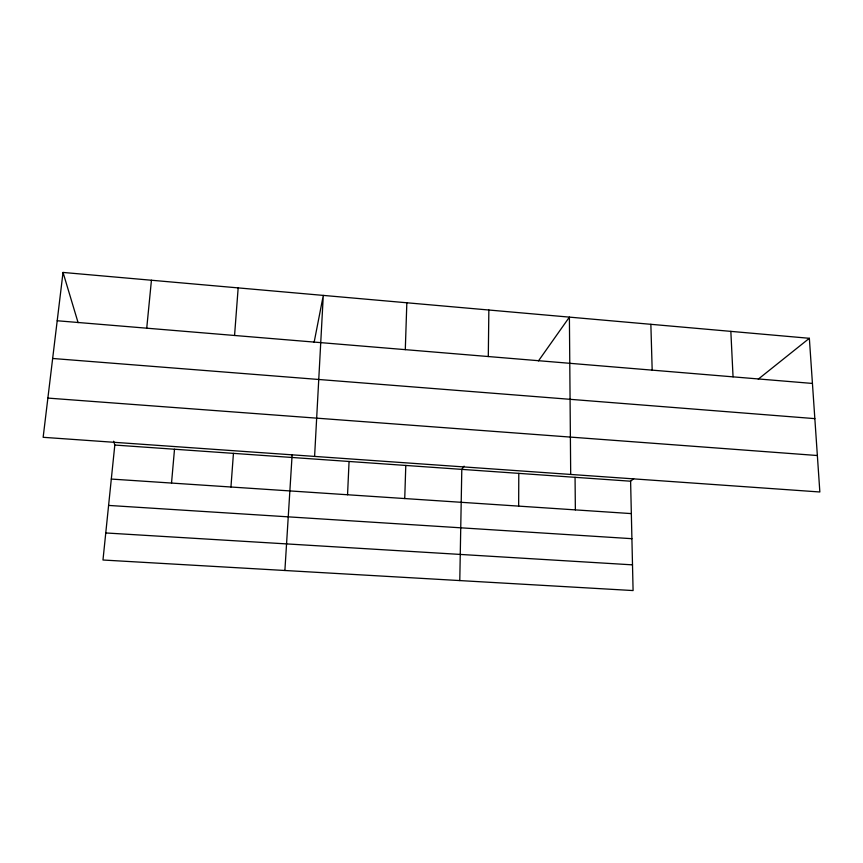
<?xml version="1.0" encoding="UTF-8"?>
<svg xmlns="http://www.w3.org/2000/svg" width="863" height="863" viewBox="0 0 863 863"><rect width="100%" height="100%" fill="white"/><g stroke="black" fill="none" stroke-linecap="round" stroke-linejoin="round"><path stroke-width="1.29" d="M518.652 506.117L518.792 473.377M488.296 356.538L488.857 310.011M459.785 580.572L461.802 469.375L464.078 466.16M405.297 349.644L406.84 302.773M404.736 498.555L405.793 465.448M347.552 494.747L349.062 461.478M314.596 456.419L323.291 295.405L314.132 342.266M284.887 570.497L292.126 454.877M230.95 487.012L233.442 453.366M234.563 335.47L238.166 287.886M171.521 483.064L174.509 449.235M146.732 328.188L151.435 280.238M113.668 441.23L114.811 445.049L102.977 560.011L633.086 590.562L630.605 481.209L633.69 478.749M63.031 272.438L43.15 437.304L819.85 491.986L809.354 338.296L63.031 272.438L78.102 322.665M538.469 360.896L569.397 317.12L570.691 474.445M758.264 379.148L809.354 338.296M105.761 532.956L632.503 564.855M108.598 505.427L631.91 538.685M111.305 479.062L631.349 513.604M114.811 445.049L630.605 481.209M47.875 398.091L817.358 455.524M52.654 358.479L814.845 418.631M57.206 320.756L812.439 383.442M730.842 331.37L733.054 376.851M650.864 324.315L652.18 370.141M575.06 477.315L575.362 509.882"/></g></svg>
